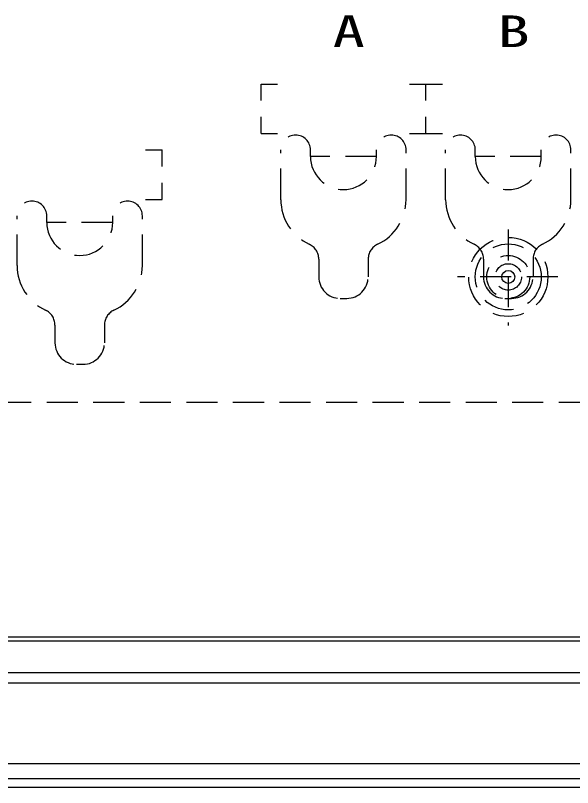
# Model space of a CAD drawing. Units: millimetres, scale not verified. Extents: x -62 to 62, y -116 to 117.
# Drawn here: x -46.02 to -37.57, y 56.91 to 68.62 of the extents above; entities that cross this region are included whole.
import ezdxf
from ezdxf.enums import TextEntityAlignment as Align

# ---------------------------------------------------------------- set-up
doc = ezdxf.new("R2010")
doc.units = ezdxf.units.MM
doc.header["$LTSCALE"] = 0.392256
doc.header["$PDMODE"] = 32
doc.header["$PDSIZE"] = 0.196
doc.linetypes.add('DASHED1', pattern=[1.8, 1.2, -0.6])
doc.layers.add('0-2_GAIKEI', color=1, linetype='Continuous')
doc.styles.add('ＭＳ ゴシック', font='')
doc.styles.get('ＭＳ ゴシック').set_extended_font_data('MS Gothic')

msp = doc.modelspace()

# ---------------------------------------------------------------- linework, layer by layer
at = {"layer": '0-2_GAIKEI', "linetype": 'DASHED1'}
for p, q in [((-42.2925, 67.5805), (-42.0425, 67.5805)), ((-42.2925, 67.3305), (-42.2925, 67.5805)), ((-40.0425, 67.5805), (-39.7925, 67.5805)), ((-39.7925, 67.5805), (-39.5425, 67.5805)), ((-39.7925, 67.3305), (-39.7925, 67.5805)), ((-39.7925, 67.3305), (-39.7925, 67.5805)), ((-42.2925, 66.8305), (-42.2925, 67.0805)), ((-39.7925, 66.8305), (-39.7925, 67.0805)), ((-42.2925, 66.8305), (-42.0425, 66.8305)), ((-39.7925, 66.8305), (-39.5425, 66.8305)), ((-44.0425, 66.5805), (-43.7925, 66.5805)), ((-43.7925, 66.3305), (-43.7925, 66.5805)), ((-41.9925, 65.8267), (-41.9925, 66.5805)), ((-41.5425, 66.4805), (-41.5425, 66.5805)), ((-40.5425, 66.4805), (-40.5425, 66.5805)), ((-40.0925, 65.8267), (-40.0925, 66.5805)), ((-39.4925, 65.8267), (-39.4925, 66.5805)), ((-39.0425, 66.4805), (-39.0425, 66.5805)), ((-38.0425, 66.4805), (-38.0425, 66.5805)), ((-37.5925, 65.8267), (-37.5925, 66.5805)), ((-40.5425, 66.4805), (-41.5425, 66.4805)), ((-38.0425, 66.4805), (-39.0425, 66.4805)), ((-45.9925, 64.8267), (-45.9925, 65.5805)), ((-45.5425, 65.4805), (-45.5425, 65.5805)), ((-44.5425, 65.4805), (-44.5425, 65.5805)), ((-44.0925, 64.8267), (-44.0925, 65.5805)), ((-44.5425, 65.4805), (-45.5425, 65.4805)), ((-38.5425, 65.3747), (-38.5425, 63.9191)), ((-41.4175, 64.9253), (-41.4175, 64.6555)), ((-40.6675, 64.9253), (-40.6675, 64.6555)), ((-38.9175, 64.9253), (-38.9175, 64.6555)), ((-38.1675, 64.9253), (-38.1675, 64.6555)), ((-37.7903, 64.6555), (-39.3127, 64.6555)), ((-41.0925, 64.3305), (-40.9925, 64.3305)), ((-38.5925, 64.3305), (-38.4925, 64.3305)), ((-45.4175, 63.9253), (-45.4175, 63.6555)), ((-44.6675, 63.9253), (-44.6675, 63.6555)), ((-45.0925, 63.3305), (-44.9925, 63.3305)), ((-49.0725, 62.7555), (-8.0124, 62.7555))]:
    msp.add_line(p, q, dxfattribs=at)
at = {"layer": '0-2_GAIKEI'}
for p, q in [((-51.5229, 59.1359), (-5.562, 59.1359)), ((-5.5767, 59.1957), (-51.5082, 59.1957)), ((-5.0278, 58.653), (-52.0571, 58.653)), ((-5.0032, 58.4942), (-52.0817, 58.4942)), ((-3.6024, 57.2754), (-53.4825, 57.2754)), ((-53.7093, 57.0486), (-3.3756, 57.0486))]:
    msp.add_line(p, q, dxfattribs=at)
at = {"layer": '0-2_GAIKEI', "color": 7}
msp.add_line((-3.2422, 56.9132), (-53.8427, 56.9132), dxfattribs=at)
at = {"layer": '0-2_GAIKEI', "linetype": 'DASHED1'}
for points in [[(-40.0425, 66.8305), (-39.7925, 66.8305), (-39.7925, 67.0805)], [(-44.0425, 65.8305), (-43.7925, 65.8305), (-43.7925, 66.0805)]]:
    msp.add_lwpolyline(points, dxfattribs=at)
for radius in [0.6, 0.5, 0.325, 0.2]:
    msp.add_circle((-38.5425, 64.6555), radius, dxfattribs=at)
for centre, radius, start, end in [((-41.7675, 66.5805), 0.225, 0, 180), ((-40.3175, 66.5805), 0.225, 0, 180), ((-39.2675, 66.5805), 0.225, 0, 180), ((-37.8175, 66.5805), 0.225, 0, 180), ((-41.0425, 66.4805), 0.5, 180, 0), ((-38.5425, 66.4805), 0.5, 180, 0), ((-45.7675, 65.5805), 0.225, 0, 180), ((-44.3175, 65.5805), 0.225, 0, 180), ((-41.2425, 65.8305), 0.75, 180.29559, 244.84934), ((-40.8425, 65.8305), 0.75, 295.15066, 359.70441), ((-38.7425, 65.8305), 0.75, 180.29559, 244.84934), ((-38.3425, 65.8305), 0.75, 295.15066, 359.70441), ((-45.0425, 65.4805), 0.5, 180, 0), ((-41.6675, 64.9253), 0.25, 0, 64.84934), ((-40.4175, 64.9253), 0.25, 115.15066, 180), ((-39.1675, 64.9253), 0.25, 0, 64.84934), ((-37.9175, 64.9253), 0.25, 115.15066, 180), ((-45.2425, 64.8305), 0.75, 180.29559, 244.84934), ((-44.8425, 64.8305), 0.75, 295.15066, 359.70441), ((-41.0925, 64.6555), 0.325, 180, 270), ((-40.9925, 64.6555), 0.325, 270, 0), ((-38.5925, 64.6555), 0.325, 180, 270), ((-38.4925, 64.6555), 0.325, 270, 0), ((-45.6675, 63.9253), 0.25, 0, 64.84934), ((-44.4175, 63.9253), 0.25, 115.15066, 180), ((-45.0925, 63.6555), 0.325, 180, 270), ((-44.9925, 63.6555), 0.325, 270, 0)]:
    msp.add_arc(centre, radius, start, end, dxfattribs=at)
at = {"layer": '0-2_GAIKEI'}
msp.add_point((-38.5425, 64.6555), dxfattribs=at)

# ---------------------------------------------------------------- texts
at = {"layer": '0-2_GAIKEI', "style": 'ＭＳ ゴシック', "width": 1.5}
for s, p in [('A', (-41.2067, 67.9957)), ('B', (-38.7067, 67.9957))]:
    msp.add_text(s, height=0.4803, dxfattribs=at).set_placement(p, align=Align.BOTTOM_LEFT)

doc.saveas('drawing.dxf')
